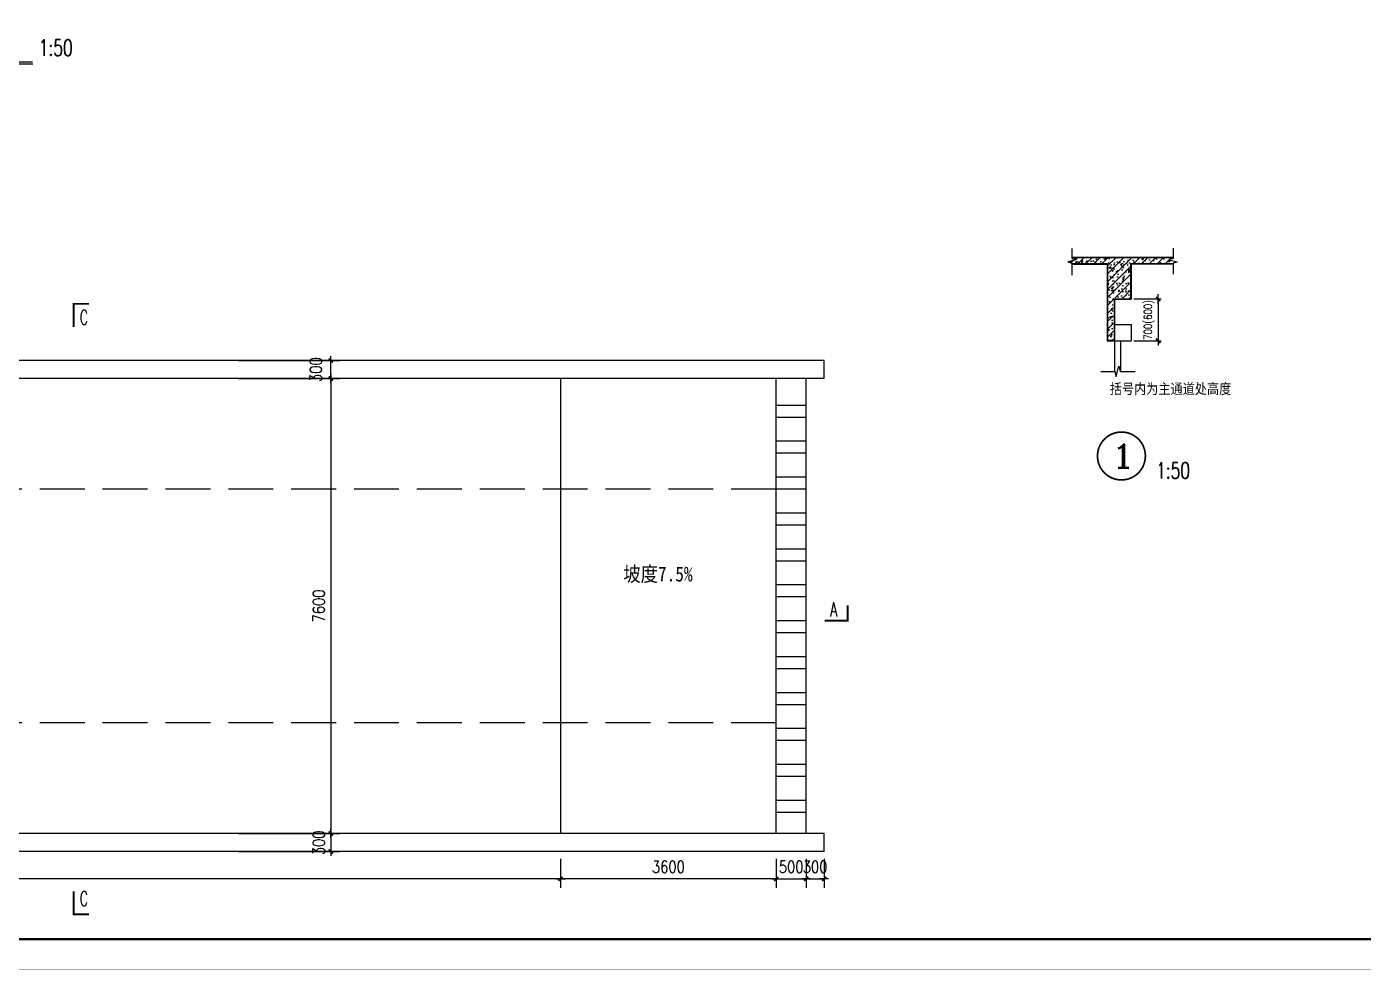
# Model space of a CAD drawing. Extents: x 953929 to 1132291, y -67290 to 107124.
# Drawn here: x 990098 to 1012421, y -67290 to -51547 of the extents above; entities that cross this region are included whole.
import ezdxf
from ezdxf.enums import TextEntityAlignment as Align

# ---------------------------------------------------------------- set-up
doc = ezdxf.new("R2010")
doc.units = 0
doc.header["$MEASUREMENT"] = 0
doc.linetypes.add('DASH', pattern=[0.35, 0.25, -0.1])
doc.layers.get('0').update_dxf_attribs({"linetype": 'CONTINUOUS'})
doc.layers.get('DEFPOINTS').update_dxf_attribs({"linetype": 'CONTINUOUS'})
for name, color, linetype in [('DIM', 7, 'CONTINUOUS'), ('LAYER2', 1, 'CONTINUOUS'), ('LG', 11, 'CONTINUOUS'), ('PUB_TEXT', 7, 'CONTINUOUS'), ('WINDOWS', 4, 'CONTINUOUS'), ('阳台', 4, 'CONTINUOUS')]:
    doc.layers.add(name, color=color, linetype=linetype)
doc.styles.add('CHINA', font='SimSun.ttf', dxfattribs={"width": 0.85, "height": 150})
doc.styles.add('COMP', font='COMPLEX', dxfattribs={"bigfont": 'hztxt'})
doc.styles.add('DIM_FONT', font='SIMPLEX.shx', dxfattribs={"width": 0.8})
doc.styles.add('ROMANC', font='ROMANC', dxfattribs={"height": 0.2})
doc.styles.add('ROMAND', font='romanc.shx', dxfattribs={"bigfont": 'bigfont.shx'})
doc.dimstyles.new('100-MS-OUT', dxfattribs={"dimscale": 0, "dimtxt": 250, "dimasz": 1, "dimexe": 150, "dimexo": 0, "dimgap": 150, "dimtad": 1, "dimdec": 0, "dimzin": 0, "dimdsep": 46, "dimtxsty": 'DIM_FONT', "dimsah": 1, "dimcen": 200, "dimclrd": 4, "dimclre": 4, "dimclrt": 4, "dimadec": 0, "dimazin": 0, "dimtfac": 1, "dimtdec": 0, "dimtix": 1, "dimtmove": 2, "dimatfit": 3, "dimfxl": 0, "dimtolj": 1, "dimtzin": 0, "dimarcsym": 0})
doc.dimstyles.get("Standard").update_dxf_attribs({"dimtxt": 375, "dimasz": 1, "dimexe": 150, "dimexo": 0, "dimgap": 200, "dimtad": 1, "dimdec": 0, "dimzin": 0, "dimdsep": 46, "dimtxsty": 'DIM_FONT', "dimblk1": '_DIMX', "dimblk2": '_DIMX', "dimsah": 1, "dimcen": 200, "dimclrd": 256, "dimclre": 256, "dimclrt": 4, "dimadec": 0, "dimazin": 0, "dimtfac": 1, "dimtdec": 0, "dimtix": 1, "dimtmove": 2, "dimatfit": 3, "dimldrblk": '_DIMX', "dimfxl": 0, "dimtolj": 1, "dimtzin": 0, "dimarcsym": 0})

# ---------------------------------------------------------------- blocks, each defined once
blk = doc.blocks.new('_DIMX')
blk.add_line((-150, 0), (150, 0))
at = {"const_width": 50}
blk.add_lwpolyline([(-70, -70), (70, 70)], dxfattribs=at)
blk = doc.blocks.new('*D434')
at = {"linetype": 'ByBlock'}
for p, q in [((984616, -53395), (985074, -53395)), ((985021, -53396), (985021, -54095)), ((984616, -54095), (985074, -54095))]:
    blk.add_line(p, q, dxfattribs=at)
at = {"layer": 'DEFPOINTS', "color": 0, "linetype": 'ByBlock'}
for p in [(984616, -53395), (984616, -54095), (985021, -54095)]:
    blk.add_point(p, dxfattribs=at)
at = {"linetype": 'ByBlock', "xscale": 0.5249999999999999, "yscale": 0.5249999999999999, "zscale": 0.5249999999999999}
for p, rotation in [((985021, -53395), 90), ((985021, -54095), 270)]:
    blk.add_blockref('_DIMX', p, dxfattribs=dict(at, rotation=rotation))
at = {"color": 4, "linetype": 'ByBlock', "insert": (984872, -53745), "char_height": 131.25, "attachment_point": 5, "rotation": 90, "style": 'DIM_FONT'}
blk.add_mtext('\\A1;700(600)', dxfattribs=at)
blk = doc.blocks.new('*D439')
at = {"color": 4, "linetype": 'ByBlock'}
for p, q in [((991151, -141480), (991151, -141967)), ((1012551, -141480), (1012551, -141967)), ((1012550, -141817), (991151, -141817))]:
    blk.add_line(p, q, dxfattribs=at)
at = {"layer": 'DEFPOINTS', "color": 0, "linetype": 'ByBlock'}
for p in [(991151, -141480), (1012551, -141480), (991151, -141817)]:
    blk.add_point(p, dxfattribs=at)
at = {"color": 4, "linetype": 'ByBlock', "xscale": 0.5, "yscale": 0.5, "zscale": 0.5}
for p, rotation in [((991151, -141817), 179.9999999999997), ((1012551, -141817), 359.9999999999997)]:
    blk.add_blockref('_DIMX', p, dxfattribs=dict(at, rotation=rotation))
at = {"color": 4, "linetype": 'ByBlock', "insert": (1001851, -141617), "char_height": 200, "attachment_point": 5, "style": 'DIM_FONT'}
blk.add_mtext('\\A1;21400', dxfattribs=at)
blk = doc.blocks.new('*D437')
at = {"color": 4, "linetype": 'ByBlock'}
for p, q in [((993635, -65022), (995326, -65022)), ((995176, -65022), (995176, -65321)), ((993635, -65322), (995326, -65322))]:
    blk.add_line(p, q, dxfattribs=at)
at = {"layer": 'DEFPOINTS', "color": 0, "linetype": 'ByBlock'}
for p in [(993635, -65022), (993635, -65322), (995176, -65322)]:
    blk.add_point(p, dxfattribs=at)
at = {"color": 4, "linetype": 'ByBlock', "xscale": 0.5, "yscale": 0.5, "zscale": 0.5}
for p, rotation in [((995176, -65022), 90), ((995176, -65322), 270)]:
    blk.add_blockref('_DIMX', p, dxfattribs=dict(at, rotation=rotation))
at = {"color": 4, "linetype": 'ByBlock', "insert": (994975, -65179), "char_height": 200, "attachment_point": 5, "rotation": 90, "style": 'DIM_FONT'}
blk.add_mtext('\\A1;300', dxfattribs=at)
blk = doc.blocks.new('*D435')
at = {"color": 4, "linetype": 'ByBlock'}
for p, q in [((1010700, -130959), (1012391, -130959)), ((1012241, -130959), (1012241, -138558)), ((1010700, -138559), (1012391, -138559))]:
    blk.add_line(p, q, dxfattribs=at)
at = {"layer": 'DEFPOINTS', "color": 0, "linetype": 'ByBlock'}
for p in [(1010700, -130959), (1010700, -138559), (1012241, -138559)]:
    blk.add_point(p, dxfattribs=at)
at = {"color": 4, "linetype": 'ByBlock', "xscale": 0.5, "yscale": 0.5, "zscale": 0.5}
for p, rotation in [((1012241, -130959), 90), ((1012241, -138559), 270)]:
    blk.add_blockref('_DIMX', p, dxfattribs=dict(at, rotation=rotation))
at = {"color": 4, "linetype": 'ByBlock', "insert": (1012041, -134759), "char_height": 200, "attachment_point": 5, "rotation": 90, "style": 'DIM_FONT'}
blk.add_mtext('\\A1;7600', dxfattribs=at)
blk = doc.blocks.new('*D441')
at = {"color": 4, "linetype": 'ByBlock'}
for p, q in [((1016651, -141480), (1016651, -141967)), ((1016951, -141480), (1016951, -141967)), ((1016650, -141817), (1016650, -141817)), ((1016651, -141817), (1016951, -141817)), ((1016951, -141817), (1016952, -141817))]:
    blk.add_line(p, q, dxfattribs=at)
at = {"layer": 'DEFPOINTS', "color": 0, "linetype": 'ByBlock'}
for p in [(1016651, -141480), (1016951, -141480), (1016951, -141817)]:
    blk.add_point(p, dxfattribs=at)
at = {"color": 4, "linetype": 'ByBlock', "xscale": 0.5, "yscale": 0.5, "zscale": 0.5}
blk.add_blockref('_DIMX', (1016651, -141817), dxfattribs=at)
at = {"color": 4, "linetype": 'ByBlock', "xscale": 0.5, "yscale": 0.5, "zscale": 0.5, "rotation": 180}
blk.add_blockref('_DIMX', (1016951, -141817), dxfattribs=at)
at = {"color": 4, "linetype": 'ByBlock', "insert": (1016801, -141617), "char_height": 200, "attachment_point": 5, "style": 'DIM_FONT'}
blk.add_mtext('\\A1;300', dxfattribs=at)
blk = doc.blocks.new('*D440')
at = {"color": 4, "linetype": 'ByBlock'}
for p, q in [((1016151, -141480), (1016151, -141967)), ((1016651, -141480), (1016651, -141967)), ((1016150, -141817), (1016150, -141817)), ((1016151, -141817), (1016651, -141817)), ((1016651, -141817), (1016652, -141817))]:
    blk.add_line(p, q, dxfattribs=at)
at = {"layer": 'DEFPOINTS', "color": 0, "linetype": 'ByBlock'}
for p in [(1016151, -141480), (1016651, -141480), (1016651, -141817)]:
    blk.add_point(p, dxfattribs=at)
at = {"color": 4, "linetype": 'ByBlock', "xscale": 0.5, "yscale": 0.5, "zscale": 0.5}
blk.add_blockref('_DIMX', (1016151, -141817), dxfattribs=at)
at = {"color": 4, "linetype": 'ByBlock', "xscale": 0.5, "yscale": 0.5, "zscale": 0.5, "rotation": 180}
blk.add_blockref('_DIMX', (1016651, -141817), dxfattribs=at)
at = {"color": 4, "linetype": 'ByBlock', "insert": (1016401, -141617), "char_height": 200, "attachment_point": 5, "style": 'DIM_FONT'}
blk.add_mtext('\\A1;500', dxfattribs=at)
blk = doc.blocks.new('*D438')
at = {"color": 4, "linetype": 'ByBlock'}
for p, q in [((1012551, -141480), (1012551, -141967)), ((1016151, -141480), (1016151, -141967)), ((1016150, -141817), (1012551, -141817))]:
    blk.add_line(p, q, dxfattribs=at)
at = {"layer": 'DEFPOINTS', "color": 0, "linetype": 'ByBlock'}
for p in [(1012551, -141480), (1016151, -141480), (1012551, -141817)]:
    blk.add_point(p, dxfattribs=at)
at = {"color": 4, "linetype": 'ByBlock', "xscale": 0.5, "yscale": 0.5, "zscale": 0.5}
for p, rotation in [((1012551, -141817), 179.9999999999926), ((1016151, -141817), 359.9999999999926)]:
    blk.add_blockref('_DIMX', p, dxfattribs=dict(at, rotation=rotation))
at = {"color": 4, "linetype": 'ByBlock', "insert": (1014351, -141617), "char_height": 200, "attachment_point": 5, "style": 'DIM_FONT'}
blk.add_mtext('\\A1;3600', dxfattribs=at)
blk = doc.blocks.new('*D436')
at = {"color": 4, "linetype": 'ByBlock'}
for p, q in [((993635, -57122), (995326, -57122)), ((995176, -57421), (995176, -57122)), ((993635, -57422), (995326, -57422))]:
    blk.add_line(p, q, dxfattribs=at)
at = {"layer": 'DEFPOINTS', "color": 0, "linetype": 'ByBlock'}
for p in [(993635, -57122), (995176, -57122), (993635, -57422)]:
    blk.add_point(p, dxfattribs=at)
at = {"color": 4, "linetype": 'ByBlock', "xscale": 0.5, "yscale": 0.5, "zscale": 0.5}
for p, rotation in [((995176, -57122), 90), ((995176, -57422), 270)]:
    blk.add_blockref('_DIMX', p, dxfattribs=dict(at, rotation=rotation))
at = {"color": 4, "linetype": 'ByBlock', "insert": (994927, -57275), "char_height": 200, "attachment_point": 5, "rotation": 90, "style": 'DIM_FONT'}
blk.add_mtext('\\A1;300', dxfattribs=at)

msp = doc.modelspace()

# ---------------------------------------------------------------- hatches: boundary and pattern name
at = {"layer": '阳台'}
h = msp.add_hatch(dxfattribs=at)
h.set_pattern_fill('ANSI31', color=8, scale=750, angle=180, style=0)
h.set_pattern_definition([(225, (23929.9, -2699.61), (66.291261, -66.291261), [])])
h.paths.add_polyline_path([(1008530.542, -55499.887), (1009243.769, -55499.887), (1009243.769, -55494.878), (1009312.889, -55476.357), (1009174.649, -55439.316), (1009243.769, -55420.795), (1009243.769, -55409.887), (1007554.48, -55409.887), (1007554.48, -55420.795), (1007623.6, -55439.316), (1007485.36, -55476.357), (1007554.48, -55494.878), (1007554.48, -55499.887), (1008160.542, -55499.887), (1008160.542, -56779.887), (1008250.542, -56779.887), (1008250.542, -56079.887), (1008530.542, -56079.887)])
h = msp.add_hatch(dxfattribs=at)
h.set_pattern_fill('AR-CONC', color=8, scale=30, style=0)
h.set_pattern_definition([(50, (23929.9, -2699.61), (215.178055, -18.82564), [22.5, -247.5]), (355, (23929.9, -2699.6), (-41.6254, 225.65764), [18, -198]), (100.4514, (23947.83, -2701.18), (173.552815, 206.831863), [19.122057, -210.342634]), (46.1842, (23929.9, -2639.6), (320.172315, -49.655704), [33.75, -371.25]), (96.6356, (23956.58, -2643.75), (280.39881, 292.23536), [28.68309, -315.5139]), (351.1842, (23929.9, -2639.6), (280.39858, 292.23558), [27, -297]), (21, (23959.9, -2654.61), (179.072116, -120.785667), [22.5, -247.5]), (326, (23959.9, -2654.6), (72.9946, 217.545014), [18, -198]), (71.4514, (23974.82, -2664.68), (252.06679, 96.75915), [19.122057, -210.342634]), (37.5, (23929.9, -2699.61), (3.6479566, 99.868156), [0, -195.6, 0, -201, 0, -198.75]), (7.5, (23929.9, -2699.61), (78.920861, 118.323514), [0, -114.6, 0, -191.1, 0, -75.75]), (327.5, (23863, -2699.61), (160.146731, -6.7664615), [0, -75, 0, -234, 0, -310.5]), (317.5, (23833, -2699.61), (174.95585, 30.031495), [0, -97.5, 0, -155.4, 0, -220.5])])
h.paths.add_polyline_path([(1008530.542, -55499.887), (1009243.769, -55499.887), (1009243.769, -55494.878), (1009312.889, -55476.357), (1009174.649, -55439.316), (1009243.769, -55420.795), (1009243.769, -55409.887), (1007554.48, -55409.887), (1007554.48, -55420.795), (1007623.6, -55439.316), (1007485.36, -55476.357), (1007554.48, -55494.878), (1007554.48, -55499.887), (1008160.542, -55499.887), (1008160.542, -56779.887), (1008250.542, -56779.887), (1008250.542, -56079.887), (1008530.542, -56079.887)])

# ---------------------------------------------------------------- linework, layer by layer
for points, const_width in [([(1015769.663, -67288.384), (956319.663, -67288.384), (956319.663, -25238.384), (1015769.663, -25238.384)], 4), ([(1015269.663, -25738.384), (1015269.663, -66788.384), (957569.663, -66788.384), (957569.663, -25738.384)], 40)]:
    msp.add_lwpolyline(points, close=True, dxfattribs=dict(const_width=const_width))
at = {"const_width": 28}
msp.add_lwpolyline([(1007981.85, -58716.9, 1), (1008781.85, -58716.9, 1)], format="xyb", close=True, dxfattribs=at)
at = {"layer": 'DIM'}
msp.add_line((990196.868, -52173.622), (988476.588, -52173.622), dxfattribs=at)
at = {"layer": 'DIM', "const_width": 24}
msp.add_lwpolyline([(990194.791, -52135.182), (988465.073, -52135.182)], dxfattribs=at)
at = {"layer": 'DIM'}
msp.add_lwpolyline([(1000050.386, -61006.895, 0, 30, 0), (1000250.386, -61007.15, 0, 0, 0), (1001275.385, -61008.457, 0, 0, 0)], format="xyseb", dxfattribs=at)
at = {"layer": 'LAYER2', "color": 4, "const_width": 32}
for points in [[(991138.141, -56176.009), (990882.141, -56176.009), (990882.141, -56560.009)], [(1003810.759, -61213.576), (1003810.759, -61469.576), (1003426.759, -61469.576)], [(991138.141, -66373.946), (990882.141, -66373.946), (990882.141, -65989.946)]]:
    msp.add_lwpolyline(points, dxfattribs=at)
at = {"layer": 'LG'}
for points in [[(1007554.48, -55248.902), (1007554.48, -55420.795), (1007623.6, -55439.316), (1007485.36, -55476.357), (1007554.48, -55494.878), (1007554.48, -55696.565)], [(1009243.769, -55244.425), (1009243.769, -55420.795), (1009174.649, -55439.316), (1009312.889, -55476.357), (1009243.769, -55494.878), (1009243.769, -55678.659)], [(1008039.509, -57304.333), (1008269.708, -57304.333), (1008292.859, -57390.733), (1008339.161, -57217.933), (1008362.312, -57304.333), (1008608.861, -57304.333)]]:
    msp.add_lwpolyline(points, dxfattribs=at)
at = {"layer": 'WINDOWS'}
for p, q in [((1007554.48, -55394.887), (1009243.769, -55394.887)), ((1007554.48, -55514.887), (1008145.542, -55514.887)), ((1008145.542, -55514.887), (1008145.542, -56794.887)), ((1008545.542, -55514.887), (1008545.542, -56094.887)), ((1009243.769, -55514.887), (1008545.542, -55514.887)), ((1008265.542, -56094.887), (1008545.542, -56094.887)), ((1008265.542, -56094.887), (1008265.542, -56794.887)), ((1008265.542, -56521.593), (1008545.542, -56521.593)), ((1008545.542, -56521.593), (1008545.542, -56794.887)), ((1008145.542, -56794.887), (1008265.542, -56794.887)), ((1008265.542, -56794.887), (1008265.542, -57304.333)), ((1008265.542, -56794.887), (1008545.542, -56794.887)), ((1008365.542, -56794.887), (1008365.542, -57304.333)), ((1003415.374, -57121.505), (974015.374, -57121.505)), ((1003415.374, -57421.505), (1003415.374, -57121.505)), ((1003415.374, -57421.505), (974015.374, -57421.505)), ((999015.374, -57421.497), (999015.376, -65021.497)), ((1002615.374, -65021.497), (1002615.374, -57421.497)), ((1003115.374, -65021.497), (1003115.374, -57421.497)), ((1003115.374, -57871.497), (1002615.374, -57871.497)), ((1003115.374, -58071.497), (1002615.374, -58071.497)), ((1003115.374, -58471.497), (1002615.374, -58471.497)), ((1003115.374, -58671.497), (1002615.374, -58671.497)), ((1003115.374, -59071.497), (1002615.374, -59071.497)), ((1003115.374, -59271.497), (1002615.374, -59271.497)), ((1003115.374, -59671.497), (1002615.374, -59671.497)), ((1003115.374, -59871.497), (1002615.374, -59871.497)), ((1003115.374, -60271.497), (1002615.374, -60271.497)), ((1003115.374, -60471.497), (1002615.374, -60471.497)), ((1003115.374, -60871.497), (1002615.374, -60871.497)), ((1003115.374, -61071.497), (1002615.374, -61071.497)), ((1003115.374, -61471.497), (1002615.374, -61471.497)), ((1003115.374, -61671.497), (1002615.374, -61671.497)), ((1003115.374, -62071.497), (1002615.374, -62071.497)), ((1003115.374, -62271.497), (1002615.374, -62271.497)), ((1003115.374, -62671.497), (1002615.374, -62671.497)), ((1003115.374, -62871.497), (1002615.374, -62871.497)), ((1003115.374, -63271.497), (1002615.374, -63271.497)), ((1003115.374, -63471.497), (1002615.374, -63471.497)), ((1003115.374, -63871.497), (1002615.374, -63871.497)), ((1003115.374, -64071.497), (1002615.374, -64071.497)), ((1003115.374, -64471.497), (1002615.374, -64471.497)), ((1003115.374, -64671.497), (1002615.374, -64671.497)), ((1003415.374, -65021.505), (974015.376, -65021.505)), ((1003415.374, -65321.505), (1003415.374, -65021.505)), ((1003415.374, -65321.505), (974015.376, -65321.505))]:
    msp.add_line(p, q, dxfattribs=at)
at = {"layer": 'WINDOWS', "color": 8, "linetype": 'DASH', "ltscale": 3000}
for p, q in [((1002615.374, -59271.505), (974115.379, -59271.505)), ((1002615.374, -63171.505), (974115.374, -63171.505))]:
    msp.add_line(p, q, dxfattribs=at)
at = {"layer": 'WINDOWS'}
for points in [[(1009243.769, -55409.887, 8, 8, 0), (1007554.48, -55409.887, 8, 8, 0)], [(1009243.769, -55499.887, 8, 8, 0), (1008530.542, -55499.887, 8, 8, 0), (1008530.542, -56079.887, 8, 8, 0), (1008250.542, -56079.887, 8, 8, 0), (1008250.542, -56779.887, 8, 8, 0), (1008160.542, -56779.887, 8, 8, 0), (1008160.542, -55499.887, 8, 8, 0), (1007554.48, -55499.887, 8, 8, 0)]]:
    msp.add_lwpolyline(points, format="xyseb", dxfattribs=at)

# ---------------------------------------------------------------- texts
at = {"style": 'COMP', "width": 2.333333}
msp.add_attdef('1', text='5', height=400, dxfattribs=at).set_placement((1008206.271, -58916.9), (1008606.271, -58916.9), align=Align.FIT)
at = {"layer": 'DIM', "style": 'CHINA', "width": 0.85}
for s, height, p in [('括号内为主通道处高度', 175, (1008187.363, -57681.622)), ('坡度7.5%', 250, (1000061.484, -60812.898))]:
    msp.add_text(s, height=height, dxfattribs=at).set_placement(p)
at = {"layer": 'PUB_TEXT', "style": 'ROMAND', "width": 0.7}
for p in [(990298.68, -52032.284), (1008961.275, -59093.553)]:
    msp.add_text('1:50', height=270, dxfattribs=at).set_placement(p)
at = {"layer": '阳台', "style": 'ROMANC', "width": 0.66}
for s, p in [('C', (990981.922, -56520.833)), ('A', (1003514.011, -61397.122)), ('C', (990981.114, -66232.046))]:
    msp.add_text(s, height=240, dxfattribs=at).set_placement(p)

# ---------------------------------------------------------------- dimensions: what is measured, and where the dimension line sits
at = {"layer": 'DIM'}
for base, p1, p2, angle, picture, middle in [((995176.44, -57121.505), (993635.374, -57421.505), (993635.374, -57121.505), 90, '*D436', (994927.443, -57275.474)), ((995176.44, -65321.505), (993635.374, -65021.505), (993635.374, -65321.505), 270, '*D437', (994974.818, -65179.366))]:
    dim = msp.add_linear_dim(base=base, p1=p1, p2=p2, angle=angle, dimstyle='100-MS-OUT', override={"dimscale": 1, "dimtxt": 200, "dimasz": 0.5, "dimgap": 100}, dxfattribs=at)
    dim.commit()
    dim.dimension.update_dxf_attribs({"geometry": picture, "text_midpoint": middle, "dimtype": 161})
for p1, p2, distance, picture, middle, set_off in [((993635.374, -57421.505), (993635.374, -65021.505), 1541.066, '*D435', (994976.44, -61221.505), (-17064.703, 73537.018)), ((999015.374, -65443.383), (977615.374, -65443.383), 336.875, '*D439', (988315.374, -65580.258), (-13535.433, 76036.379)), ((1002615.374, -65443.383), (999015.374, -65443.383), 336.875, '*D438', (1000815.374, -65580.258), (-13535.433, 76036.379)), ((1002615.374, -65443.383), (1003115.374, -65443.383), -336.875, '*D440', (1002865.374, -65580.258), (-13535.433, 76036.379)), ((1003115.374, -65443.383), (1003415.374, -65443.383), -336.875, '*D441', (1003265.374, -65580.258), (-13535.433, 76036.379))]:
    dim = msp.add_aligned_dim(p1=p1, p2=p2, distance=distance, dimstyle='100-MS-OUT', override={"dimscale": 1, "dimtxt": 200, "dimasz": 0.5, "dimgap": 100}, dxfattribs=at)
    dim.commit()
    dim.dimension.update_dxf_attribs({"geometry": picture, "text_midpoint": middle, "insert": set_off})
at = {"layer": 'WINDOWS'}
dim = msp.add_linear_dim(base=(1008995.15, -56794.887), p1=(1008589.739, -56094.887), p2=(1008589.739, -56794.887), angle=90, text='<>(600)', dimstyle='Standard', override={"dimscale": 0.35, "dimasz": 1.5, "dimblk": '_DIMX'}, dxfattribs=at)
dim.commit()
dim.dimension.update_dxf_attribs({"geometry": '*D434', "text_midpoint": (1008846.563, -56444.887), "dimtype": 160, "insert": (23974.094, -2699.61)})

doc.saveas('drawing.dxf')
